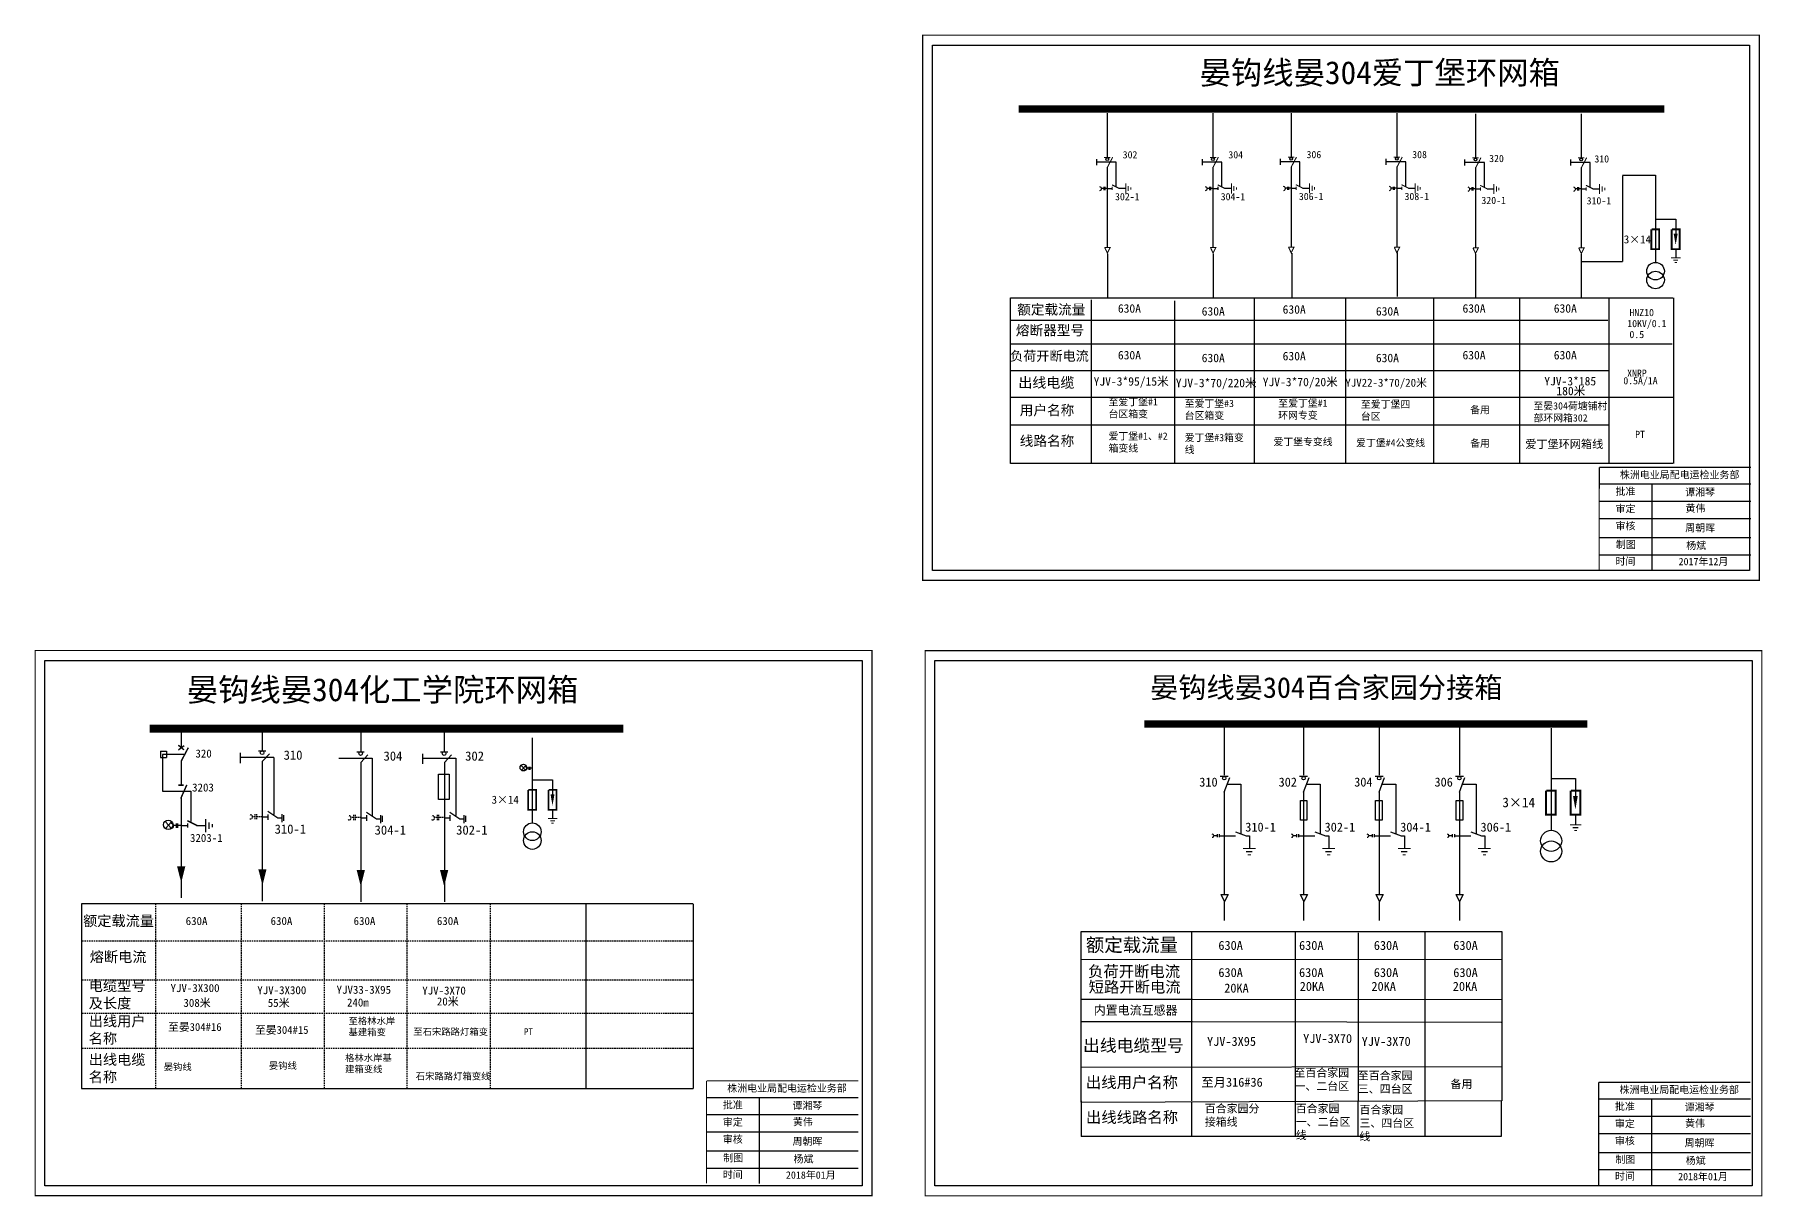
# Model space of a CAD drawing. Extents: x 930 to 1453, y -155 to 115.
# Drawn here: x 930.4 to 1189.6, y -154.2 to 20 of the extents above; entities that cross this region are included whole.
import ezdxf

# ---------------------------------------------------------------- set-up
doc = ezdxf.new("R2010")
doc.units = 0
doc.header["$LTSCALE"] = 0.774411
for name, pattern in [('ACAD_ISO02W100', [15, 12, -3]), ('CENTER', [50.8, 31.75, -6.35, 6.35, -6.35]), ('DASHED', [0.45, 0.3, -0.15]), ('HIDDEN', [0.375, 0.25, -0.125])]:
    doc.linetypes.add(name, pattern=pattern)
doc.layers.get('0').update_dxf_attribs({"linetype": 'CONTINUOUS'})
doc.layers.add('1', color=7, linetype='CONTINUOUS')
doc.layers.add('F11', color=7, linetype='CONTINUOUS')
doc.styles.add('HZ', font='')
doc.styles.add('hztxt_txtstyle_2.70_0_0', font='simkai.ttf', dxfattribs={"height": 2.7})
doc.styles.get("Standard").update_dxf_attribs({"font": '', "height": 2.5})
doc.styles.add('STYLE1', font='', dxfattribs={"height": 2.6})
doc.styles.add('字体', font='simkai_0.ttf', dxfattribs={"height": 2.5})
doc.styles.get('HZ').set_extended_font_data('SimSun')
doc.styles.get('Standard').set_extended_font_data('SimSun')
doc.styles.get('STYLE1').set_extended_font_data('SimSun')

# ---------------------------------------------------------------- blocks, each defined once
blk = doc.blocks.new('JD')
for points in [[(-2, 0.2), (-2, -0.2), (2, 0.2), (2, -0.2)], [(1, -1.2), (1, -0.8), (-1, -1.2), (-1, -0.8)], [(-0.5, -1.8), (-0.5, -2.2), (0.5, -1.8), (0.5, -2.2)]]:
    blk.add_trace(points)

msp = doc.modelspace()

# ---------------------------------------------------------------- linework, layer by layer
at = {"color": 0}
for p, q in [((1091.3, 8.16), (1091.3, 1.55)), ((1107.15, 8.16), (1107.15, 1.55)), ((1118.87, 8.19), (1118.87, 1.58)), ((1134.73, 8.19), (1134.73, 1.58)), ((1146.53, 8.09), (1146.53, 1.48)), ((1162.38, 8.09), (1162.38, 1.48)), ((1091.3, 0.08), (1091.3, -11.93)), ((1107.15, 0.08), (1107.15, -11.93)), ((1118.87, 0.11), (1118.87, -11.9)), ((1134.73, 0.11), (1134.73, -11.9)), ((1146.53, 0.01), (1146.53, -12)), ((1162.38, 0.01), (1162.38, -12)), ((1168.55, -1.14), (1173.5, -1.14)), ((1168.58, -1.23), (1168.58, -14.04)), ((1173.5, -1.14), (1173.5, -14.24)), ((1091.3, -3.11), (1092.05, -3.11)), ((1093.03, -3.09), (1094.04, -3.09)), ((1107.15, -3.11), (1107.9, -3.11)), ((1108.88, -3.09), (1109.9, -3.09)), ((1118.87, -3.08), (1119.62, -3.08)), ((1120.6, -3.06), (1121.61, -3.06)), ((1134.73, -3.08), (1135.47, -3.08)), ((1136.45, -3.06), (1137.47, -3.06)), ((1146.53, -3.18), (1147.28, -3.18)), ((1148.25, -3.16), (1149.27, -3.16)), ((1162.38, -3.18), (1163.13, -3.18)), ((1164.1, -3.16), (1165.12, -3.16)), ((1173.48, -7.71), (1176.54, -7.71)), ((1176.54, -7.71), (1176.54, -9.94)), ((1176.54, -12.29), (1176.54, -13.45)), ((1162.38, -14.08), (1168.58, -14.04))]:
    msp.add_line(p, q, dxfattribs=at)
at = {"color": 0, "linetype": 'CENTER'}
for p, q in [((1091.31, -12.9), (1091.31, -19.54)), ((1107.16, -12.9), (1107.16, -19.54)), ((1118.96, -12.8), (1118.96, -19.43)), ((1134.79, -12.69), (1134.79, -19.32)), ((1146.53, -12.97), (1146.53, -19.61)), ((1162.39, -12.97), (1162.39, -19.61))]:
    msp.add_line(p, q, dxfattribs=at)
at = {"color": 0, "linetype": 'Continuous'}
for p, q in [((1076.81, -19.52), (1176.09, -19.52)), ((1076.81, -44.34), (1076.81, -19.52)), ((1088.9, -19.79), (1088.9, -44.25)), ((1101.36, -19.96), (1101.36, -44.32)), ((1113.34, -19.57), (1113.34, -44.33)), ((1127.01, -19.57), (1127.01, -44.33)), ((1140.21, -19.59), (1140.21, -44.35)), ((1153.13, -19.5), (1153.13, -44.26)), ((1166.54, -19.45), (1166.54, -44.27)), ((1176.22, -19.52), (1176.22, -44.34)), ((1076.81, -22.84), (1166.37, -22.84)), ((1076.81, -26.4), (1176.02, -26.4)), ((1076.81, -30.38), (1166.4, -30.38)), ((1076.81, -34.42), (1176.22, -34.42)), ((1076.81, -38.52), (1166.5, -38.52)), ((1176.12, -44.34), (1076.81, -44.34)), ((1165.08, -47.4), (1187.83, -47.4)), ((1172.97, -47.4), (1172.97, -60.34)), ((1165.08, -50), (1187.83, -50)), ((1165.08, -52.59), (1187.83, -52.59)), ((1165.08, -55.42), (1187.83, -55.42)), ((1165.08, -58.01), (1187.83, -58.01)), ((1107.77, -100.14), (1107.27, -100.14)), ((1107.77, -99.91), (1107.77, -100.37)), ((1108.09, -99.91), (1108.09, -100.37)), ((1108.11, -100.14), (1110.55, -100.14)), ((1119.67, -100.14), (1119.17, -100.14)), ((1119.67, -99.91), (1119.67, -100.37)), ((1119.99, -99.91), (1119.99, -100.37)), ((1120.01, -100.14), (1122.45, -100.14)), ((1131.01, -100.14), (1130.51, -100.14)), ((1131.01, -99.91), (1131.01, -100.37)), ((1131.33, -99.91), (1131.33, -100.37)), ((1131.34, -100.14), (1133.79, -100.14)), ((1143.04, -100.14), (1142.55, -100.14)), ((1143.04, -99.91), (1143.04, -100.37)), ((1143.36, -99.91), (1143.36, -100.37)), ((1143.38, -100.14), (1145.83, -100.14))]:
    msp.add_line(p, q, dxfattribs=at)
for p, q in [((952.4, -84.31), (952.4, -86.97)), ((1005.05, -85.47), (1005.05, -98.28)), ((1108.84, -83.87), (1108.84, -91.08)), ((1120.74, -83.87), (1120.74, -91.08)), ((1132.08, -83.87), (1132.08, -91.08)), ((1144.11, -83.87), (1144.11, -91.08)), ((1157.85, -84.02), (1157.85, -99.39)), ((949.33, -87.47), (949.33, -88.43)), ((949.33, -87.47), (950.19, -87.47)), ((952.83, -87.97), (949.6, -87.97)), ((949.6, -87.97), (949.6, -93.46)), ((950.19, -87.47), (950.19, -88.43)), ((949.33, -88.43), (950.19, -88.43)), ((952.4, -88.93), (952.4, -92.5)), ((1005.04, -91.74), (1008.1, -91.74)), ((1008.1, -91.74), (1008.1, -93.98)), ((1108.24, -91.22), (1109.44, -91.22)), ((1120.14, -91.22), (1121.34, -91.22)), ((1131.48, -91.22), (1132.68, -91.22)), ((1143.52, -91.22), (1144.71, -91.22)), ((1157.83, -91.54), (1161.5, -91.54)), ((1161.5, -91.54), (1161.5, -94.23)), ((949.6, -93.46), (953.86, -93.46)), ((952.4, -94.29), (952.4, -104.82)), ((953.86, -93.46), (953.86, -98)), ((1108.83, -93.61), (1108.84, -108.96)), ((1120.73, -93.61), (1120.74, -108.96)), ((1132.07, -93.61), (1132.08, -108.96)), ((1144.1, -93.61), (1144.11, -108.96)), ((1008.1, -96.33), (1008.1, -97.48)), ((1161.5, -97.05), (1161.5, -98.43)), ((952.4, -98.61), (953.39, -98.61)), ((954.7, -98.59), (956.05, -98.59)), ((1112.64, -100.14), (1112.63, -102.04)), ((1124.54, -100.14), (1124.53, -102.04)), ((1135.87, -100.14), (1135.87, -102.04)), ((1147.91, -100.14), (1147.9, -102.04)), ((952.4, -106.24), (952.4, -109.45)), ((1108.36, -108.96), (1109.41, -108.96)), ((1108.86, -110.02), (1108.37, -108.96)), ((1109.41, -108.96), (1108.86, -110.02)), ((1120.26, -108.96), (1121.31, -108.96)), ((1120.76, -110.02), (1120.27, -108.96)), ((1121.31, -108.96), (1120.76, -110.02)), ((1131.59, -108.96), (1132.65, -108.96)), ((1132.1, -110.02), (1131.6, -108.96)), ((1132.65, -108.96), (1132.1, -110.02)), ((1143.63, -108.96), (1144.68, -108.96)), ((1144.13, -110.02), (1143.64, -108.96)), ((1144.68, -108.96), (1144.13, -110.02)), ((1087.37, -114.48), (1150.45, -114.48)), ((1087.37, -140.06), (1087.37, -114.48)), ((1103.93, -114.61), (1103.93, -139.86)), ((1119.48, -114.61), (1119.48, -140.06)), ((1128.94, -114.69), (1128.94, -139.93)), ((1138.93, -114.61), (1138.93, -139.86)), ((1150.45, -114.48), (1150.45, -139.86)), ((1087.39, -118.69), (1150.51, -118.66)), ((1087.42, -124.63), (1104, -124.63)), ((1104.06, -124.63), (1150.51, -124.67)), ((1087.42, -127.98), (1103.97, -127.98)), ((1104.08, -127.98), (1150.37, -128.09)), ((1150.51, -134.78), (1087.39, -134.9)), ((1150.45, -139.86), (1087.37, -140.11)), ((1150.38, -145.2), (1087.37, -145.21))]:
    msp.add_line(p, q)
at = {"linetype": 'Continuous'}
for p, q in [((1003.46, -89.67), (1004.04, -90.29)), ((1004.04, -89.67), (1003.46, -90.29)), ((1108.83, -93.61), (1109.66, -91.43)), ((1109.3, -92.39), (1111.35, -92.39)), ((1111.35, -92.41), (1111.35, -99.85)), ((1120.73, -93.61), (1121.56, -91.43)), ((1121.2, -92.39), (1123.25, -92.39)), ((1123.25, -92.41), (1123.25, -99.85)), ((1132.07, -93.61), (1132.89, -91.43)), ((1132.54, -92.39), (1134.58, -92.39)), ((1134.58, -92.41), (1134.59, -99.85)), ((1144.1, -93.61), (1144.93, -91.43)), ((1144.57, -92.39), (1146.62, -92.39)), ((1146.62, -92.41), (1146.62, -99.85)), ((950.93, -98.12), (950.1, -99.01)), ((950.1, -98.12), (950.93, -99.01)), ((1110.55, -99.55), (1112.14, -100.14)), ((1112.14, -100.14), (1112.64, -100.14)), ((1122.45, -99.55), (1124.04, -100.14)), ((1124.04, -100.14), (1124.54, -100.14)), ((1133.79, -99.55), (1135.38, -100.14)), ((1135.38, -100.14), (1135.87, -100.14)), ((1145.83, -99.55), (1147.41, -100.14)), ((1147.41, -100.14), (1147.91, -100.14)), ((954.82, -110.35), (937.45, -110.35)), ((937.45, -110.35), (937.45, -138.05)), ((1029.16, -110.35), (954.82, -110.35)), ((1013.09, -110.38), (1013.09, -138.11)), ((1029.25, -138.05), (1029.24, -110.35)), ((937.45, -138.05), (1029.18, -138.05)), ((1087.37, -139.89), (1087.37, -145.21)), ((1119.49, -139.79), (1119.49, -145.21)), ((1138.91, -139.82), (1138.91, -145.2)), ((1150.38, -139.82), (1150.38, -145.2)), ((1103.91, -139.97), (1103.91, -145.21)), ((1128.87, -139.96), (1128.87, -145.29)), ((1087.37, -145.21), (1087.37, -145.21)), ((1087.37, -145.21), (1087.37, -145.21))]:
    msp.add_line(p, q, dxfattribs=at)
at = {"linetype": 'DASHED'}
for p, q in [((948.54, -110.28), (948.54, -138.05)), ((961.39, -110.28), (961.39, -138.05)), ((973.88, -110.28), (973.88, -138.05)), ((986.27, -110.28), (986.27, -138.05)), ((998.76, -110.28), (998.76, -138.05)), ((937.55, -115.89), (1029.24, -115.88)), ((937.55, -121.73), (1029.24, -121.73)), ((937.55, -126.72), (1029.24, -126.72)), ((937.55, -131.96), (1029.25, -131.96))]:
    msp.add_line(p, q, dxfattribs=at)
at = {"linetype": 'CENTER'}
for p, q in [((1108.85, -109.95), (1108.85, -112.86)), ((1120.75, -109.95), (1120.75, -112.86)), ((1132.08, -109.95), (1132.08, -112.86)), ((1144.12, -109.95), (1144.12, -112.86))]:
    msp.add_line(p, q, dxfattribs=at)
at = {"color": 7, "linetype": 'Continuous'}
for p, q in [((1031.2, -139.36), (1053.95, -139.36)), ((1039.1, -139.36), (1039.1, -152.29)), ((1165, -139.59), (1187.75, -139.59)), ((1172.9, -139.59), (1172.9, -152.52)), ((1031.2, -141.95), (1053.95, -141.95)), ((1165, -142.19), (1187.75, -142.19)), ((1031.2, -144.54), (1053.95, -144.54)), ((1165, -144.78), (1187.75, -144.78)), ((1031.2, -147.37), (1053.95, -147.37)), ((1165, -147.6), (1187.75, -147.6)), ((1031.2, -149.96), (1053.95, -149.96)), ((1165, -150.19), (1187.75, -150.19))]:
    msp.add_line(p, q, dxfattribs=at)
at = {"color": 0, "linetype": 'Continuous', "const_width": 0.182}
msp.add_lwpolyline([(1063.61, 19.86), (1189.1, 19.86), (1189.1, -61.84), (1063.61, -61.84)], close=True, dxfattribs=at)
at = {"color": 0, "linetype": 'Continuous'}
for points in [[(1065.09, 18.39), (1187.62, 18.39), (1187.62, -60.36), (1065.09, -60.36)], [(990.99, -90.89), (992.58, -90.89), (992.58, -94.7), (990.99, -94.7)], [(1120.27, -94.85), (1121.25, -94.85), (1121.25, -97.8), (1120.27, -97.8)], [(1131.53, -94.85), (1132.5, -94.85), (1132.5, -97.8), (1131.53, -97.8)], [(1143.64, -94.85), (1144.62, -94.85), (1144.62, -97.8), (1143.64, -97.8)]]:
    msp.add_lwpolyline(points, close=True, dxfattribs=at)
at = {"color": 0}
for points, const_width in [([(1078.03, 8.81), (1174.85, 8.81)], 1.08), ([(1090.82, 1.53), (1091.78, 1.53)], 0.162), ([(1091.3, 0.04), (1092.11, 1.57)], 0.162), ([(1106.68, 1.53), (1107.63, 1.53)], 0.162), ([(1107.15, 0.04), (1107.96, 1.57)], 0.162), ([(1118.4, 1.56), (1119.35, 1.56)], 0.162), ([(1118.87, 0.07), (1119.68, 1.6)], 0.162), ([(1134.25, 1.56), (1135.2, 1.56)], 0.162), ([(1134.73, 0.07), (1135.54, 1.6)], 0.162), ([(1146.05, 1.46), (1147.01, 1.46)], 0.162), ([(1146.53, -0.03), (1147.34, 1.5)], 0.162), ([(1161.9, 1.46), (1162.86, 1.46)], 0.162), ([(1162.38, -0.03), (1163.19, 1.5)], 0.162), ([(1092.01, -2.57), (1093.09, -3.11)], 0.162), ([(1107.86, -2.57), (1108.94, -3.11)], 0.162), ([(1119.58, -2.54), (1120.66, -3.08)], 0.162), ([(1135.43, -2.54), (1136.51, -3.08)], 0.162), ([(1147.23, -2.64), (1148.31, -3.18)], 0.162), ([(1163.09, -2.64), (1164.17, -3.18)], 0.162), ([(1092.05, -2.86), (1092.05, -3.36)], 0.162), ([(1107.9, -2.86), (1107.9, -3.36)], 0.162), ([(1119.62, -2.83), (1119.62, -3.33)], 0.162), ([(1135.47, -2.83), (1135.47, -3.33)], 0.162), ([(1147.28, -2.93), (1147.28, -3.43)], 0.162), ([(1163.13, -2.93), (1163.13, -3.43)], 0.162), ([(1172.89, -9.24), (1172.89, -12.22), (1174.08, -12.22), (1174.08, -9.24), (1172.92, -9.24)], 0.252), ([(1175.94, -9.24), (1175.94, -12.22), (1177.14, -12.22), (1177.14, -9.24), (1175.98, -9.24)], 0.252), ([(1090.9, -11.95), (1091.73, -11.95), (1091.31, -12.79), (1090.91, -11.94)], 0.162), ([(1106.76, -11.95), (1107.58, -11.95), (1107.16, -12.79), (1106.77, -11.94)], 0.162), ([(1118.47, -11.92), (1119.3, -11.92), (1118.88, -12.76), (1118.48, -11.91)], 0.162), ([(1134.33, -11.92), (1135.15, -11.92), (1134.73, -12.76), (1134.34, -11.91)], 0.162), ([(1146.13, -12.02), (1146.95, -12.02), (1146.53, -12.86), (1146.14, -12.01)], 0.162), ([(1161.98, -12.02), (1162.81, -12.02), (1162.39, -12.86), (1161.99, -12.01)], 0.162)]:
    msp.add_lwpolyline(points, dxfattribs=dict(at, const_width=const_width))
for points in [[(1089.67, 1.29), (1089.67, 0.38)], [(1105.52, 1.29), (1105.52, 0.38)], [(1117.24, 1.32), (1117.24, 0.41)], [(1133.09, 1.32), (1133.09, 0.41)], [(1144.89, 1.22), (1144.89, 0.32)], [(1160.75, 1.22), (1160.75, 0.32)], [(1090.76, -3.1), (1090.42, -3.1)], [(1090.76, -2.88), (1090.76, -3.37)], [(1090.91, -2.88), (1090.91, -3.37)], [(1091.3, -3.1), (1090.91, -3.1)], [(1106.61, -3.1), (1106.27, -3.1)], [(1106.61, -2.88), (1106.61, -3.37)], [(1106.76, -2.88), (1106.76, -3.37)], [(1107.15, -3.1), (1106.76, -3.1)], [(1118.33, -3.07), (1117.99, -3.07)], [(1118.33, -2.85), (1118.33, -3.34)], [(1118.48, -2.85), (1118.48, -3.34)], [(1118.87, -3.07), (1118.48, -3.07)], [(1134.18, -3.07), (1133.84, -3.07)], [(1134.18, -2.85), (1134.18, -3.34)], [(1134.33, -2.85), (1134.33, -3.34)], [(1134.72, -3.07), (1134.33, -3.07)], [(1145.98, -3.17), (1145.64, -3.17)], [(1145.98, -2.94), (1145.98, -3.44)], [(1146.14, -2.94), (1146.14, -3.44)], [(1146.53, -3.17), (1146.14, -3.17)], [(1161.84, -3.17), (1161.49, -3.17)], [(1161.84, -2.94), (1161.84, -3.44)], [(1161.99, -2.94), (1161.99, -3.44)], [(1162.38, -3.17), (1161.99, -3.17)]]:
    msp.add_lwpolyline(points, dxfattribs=at)
at = {"color": 0, "linetype": 'ACAD_ISO02W100'}
for points in [[(1092.63, -2.86), (1092.63, 0.83), (1089.67, 0.83)], [(1108.48, -2.86), (1108.48, 0.83), (1105.52, 0.83)], [(1120.2, -2.83), (1120.2, 0.86), (1117.24, 0.86)], [(1136.05, -2.83), (1136.05, 0.86), (1133.09, 0.86)], [(1147.86, -2.92), (1147.86, 0.77), (1144.89, 0.77)], [(1163.71, -2.92), (1163.71, 0.77), (1160.75, 0.77)]]:
    msp.add_lwpolyline(points, dxfattribs=at)
at = {"color": 0}
for points, format in [([(1090.13, -2.83, -0.877934), (1090.14, -3.48)], "xyb"), ([(1105.98, -2.83, -0.877934), (1105.99, -3.48)], "xyb"), ([(1117.7, -2.79, -0.877934), (1117.71, -3.45)], "xyb"), ([(1133.55, -2.79, -0.877934), (1133.56, -3.45)], "xyb"), ([(1145.35, -2.89, -0.877934), (1145.36, -3.55)], "xyb"), ([(1161.2, -2.89, -0.877934), (1161.22, -3.55)], "xyb"), ([(1176.54, -9.91, 0.588, 0, 0), (1176.54, -11.58, 0, 0, 0)], "xyseb")]:
    msp.add_lwpolyline(points, format=format, dxfattribs=at)
at = {"color": 0, "linetype": 'Continuous', "const_width": 0.182}
for points in [[(1165.08, -44.93), (1165.06, -60.3)], [(1165.08, -44.93), (1187.83, -44.93)]]:
    msp.add_lwpolyline(points, dxfattribs=at)
at = {"color": 7, "linetype": 'Continuous', "const_width": 0.182}
for points in [[(930.52, -72.37), (1056, -72.37), (1056, -154.08), (930.52, -154.08)], [(1063.98, -72.41), (1189.46, -72.41), (1189.46, -154.12), (1063.98, -154.12)]]:
    msp.add_lwpolyline(points, close=True, dxfattribs=at)
at = {"color": 7, "linetype": 'Continuous'}
for points in [[(931.99, -73.85), (1054.52, -73.85), (1054.52, -152.6), (931.99, -152.6)], [(1065.46, -73.89), (1187.99, -73.89), (1187.99, -152.64), (1065.46, -152.64)]]:
    msp.add_lwpolyline(points, close=True, dxfattribs=at)
for points, const_width in [([(947.7, -84.09), (1018.7, -84.09)], 1.2), ([(951.99, -87.29), (952.86, -86.63)], 0.216), ([(951.99, -86.57), (952.84, -87.27)], 0.216), ([(952.4, -88.99), (953.48, -86.94)], 0.216), ([(952.01, -92.56), (952.81, -92.56)], 0.216), ([(952.35, -94.55), (953.26, -92.51)], 0.216), ([(1004.44, -93.27), (1004.44, -96.25), (1005.63, -96.25), (1005.63, -93.27), (1004.48, -93.27)], 0.252), ([(1007.5, -93.27), (1007.5, -96.25), (1008.69, -96.25), (1008.69, -93.27), (1007.54, -93.27)], 0.252), ([(1157.11, -93.38), (1157.11, -96.96), (1158.55, -96.96), (1158.55, -93.38), (1157.16, -93.38)], 0.302), ([(1160.78, -93.38), (1160.78, -96.96), (1162.22, -96.96), (1162.22, -93.38), (1160.83, -93.38)], 0.302), ([(953.34, -97.89), (954.78, -98.61)], 0.216), ([(953.39, -98.28), (953.39, -98.95)], 0.216)]:
    msp.add_lwpolyline(points, dxfattribs=dict(const_width=const_width))
for points, format in [([(1008.1, -93.94, 0.588, 0, 0), (1008.1, -95.62, 0, 0, 0)], "xyseb"), ([(1161.5, -94.18, 0.706, 0, 0), (1161.5, -96.2, 0, 0, 0)], "xyseb"), ([(950.83, -98.23, -0.877934), (950.85, -99.11)], "xyb"), ([(952.42, -104.74, 1.23, 0, 0), (952.42, -107.18, 0, 0, 0)], "xyseb"), ([(964.6, -105.16, 1.23, 0, 0), (964.6, -107.59, 0, 0, 0)], "xyseb"), ([(979.35, -105.29, 1.23, 0, 0), (979.35, -107.73, 0, 0, 0)], "xyseb"), ([(991.85, -105.29, 1.23, 0, 0), (991.85, -107.73, 0, 0, 0)], "xyseb")]:
    msp.add_lwpolyline(points, format=format)
for points in [[(951.67, -98.3), (951.67, -98.96)], [(951.87, -98.3), (951.87, -98.96)], [(951.67, -98.6), (951.22, -98.6)], [(952.4, -98.6), (951.87, -98.6)]]:
    msp.add_lwpolyline(points)
at = {"color": 7, "linetype": 'Continuous', "const_width": 0.182}
for points in [[(1031.2, -136.88), (1031.19, -152.25)], [(1031.2, -136.88), (1053.95, -136.88)], [(1165, -137.11), (1164.99, -152.48)], [(1165, -137.11), (1187.75, -137.11)]]:
    msp.add_lwpolyline(points, dxfattribs=at)
at = {"color": 0}
for centre, radius in [((1091.3, 1.3), 0.208), ((1107.15, 1.3), 0.208), ((1118.87, 1.33), 0.208), ((1134.73, 1.33), 0.208), ((1146.53, 1.24), 0.208), ((1162.38, 1.24), 0.208), ((1173.52, -15.51), 1.32), ((1173.52, -16.83), 1.32)]:
    msp.add_circle(centre, radius, dxfattribs=at)
at = {"linetype": 'Continuous'}
for centre, radius in [((1003.73, -89.93), 0.498), ((950.48, -98.5), 0.712)]:
    msp.add_circle(centre, radius, dxfattribs=at)
for centre, radius in [((1108.84, -91.51), 0.259), ((1120.74, -91.51), 0.259), ((1132.08, -91.51), 0.259), ((1144.11, -91.51), 0.259), ((1005.07, -99.54), 1.32), ((1005.07, -100.86), 1.32), ((1157.87, -100.9), 1.58), ((1157.87, -102.49), 1.58)]:
    msp.add_circle(centre, radius)
at = {"color": 0, "linetype": 'Continuous'}
for centre in [(1107.04, -100.14), (1118.94, -100.14), (1130.28, -100.14), (1142.31, -100.14)]:
    msp.add_arc(centre, 0.234, 268.8681, 90.9872, dxfattribs=at)
for points in [[(1111.65, -101.96), (1111.65, -102.15), (1113.54, -101.96), (1113.54, -102.15)], [(1113.07, -102.62), (1113.07, -102.43), (1112.12, -102.62), (1112.12, -102.43)], [(1112.36, -102.91), (1112.36, -103.09), (1112.83, -102.91), (1112.83, -103.09)], [(1123.55, -101.96), (1123.55, -102.15), (1125.44, -101.96), (1125.44, -102.15)], [(1124.97, -102.62), (1124.97, -102.43), (1124.02, -102.62), (1124.02, -102.43)], [(1124.26, -102.91), (1124.26, -103.09), (1124.73, -102.91), (1124.73, -103.09)], [(1134.89, -101.96), (1134.89, -102.15), (1136.78, -101.96), (1136.78, -102.15)], [(1136.3, -102.62), (1136.3, -102.43), (1135.36, -102.62), (1135.36, -102.43)], [(1135.6, -102.91), (1135.6, -103.09), (1136.07, -102.91), (1136.07, -103.09)], [(1146.92, -101.96), (1146.92, -102.15), (1148.81, -101.96), (1148.81, -102.15)], [(1148.34, -102.62), (1148.34, -102.43), (1147.39, -102.62), (1147.39, -102.43)], [(1147.63, -102.91), (1147.63, -103.09), (1148.1, -102.91), (1148.1, -103.09)]]:
    msp.add_trace(points)
at = {"layer": '1', "const_width": 1.12}
msp.add_lwpolyline([(1096.84, -83.38), (1163.29, -83.38)], dxfattribs=at)
at = {"layer": '1'}
for points in [[(1003.97, -89.74, -0.877934), (1003.98, -90.36)], [(1003.97, -89.74, -0.877934), (1003.98, -90.35)], [(950.83, -98.22, -0.877934), (950.84, -99.1)]]:
    msp.add_lwpolyline(points, format="xyb", dxfattribs=at)
for points in [[(1004.56, -90), (1004.24, -90)], [(1004.56, -89.79), (1004.56, -90.25)], [(1004.7, -89.79), (1004.7, -90.25)], [(1005.07, -90), (1004.7, -90)]]:
    msp.add_lwpolyline(points, dxfattribs=at)
at = {"layer": 'F11', "lineweight": -3}
for p, q in [((964.57, -84.53), (964.57, -87.39)), ((979.35, -84.67), (979.35, -87.53)), ((991.87, -84.67), (991.87, -87.53)), ((961.28, -87.71), (961.28, -89.24)), ((963.99, -87.42), (965.1, -87.42)), ((964.57, -89.03), (965.65, -87.85)), ((978.77, -87.55), (979.88, -87.55)), ((979.35, -89.17), (980.43, -87.99)), ((988.59, -87.85), (988.59, -89.38)), ((991.3, -87.55), (992.41, -87.55)), ((991.88, -89.17), (992.96, -87.99)), ((961.28, -88.38), (966.3, -88.38)), ((964.57, -89.03), (964.57, -109.93)), ((966.3, -88.39), (966.3, -96.97)), ((976.06, -88.52), (981.08, -88.52)), ((979.35, -89.17), (979.35, -110.06)), ((981.08, -88.53), (981.08, -97.1)), ((988.59, -88.52), (993.61, -88.52)), ((991.88, -89.17), (991.88, -110.06)), ((993.61, -88.53), (993.61, -97.1)), ((964.58, -97.31), (965.34, -97.31)), ((965.41, -96.48), (966.9, -97.47)), ((965.41, -96.94), (965.41, -97.77)), ((966.9, -97.47), (967.49, -97.47)), ((967.5, -96.92), (967.5, -98.13)), ((967.76, -97.05), (967.76, -97.9)), ((979.36, -97.44), (980.13, -97.44)), ((980.19, -96.62), (981.68, -97.61)), ((980.19, -97.08), (980.19, -97.91)), ((981.68, -97.61), (982.28, -97.61)), ((982.28, -97.05), (982.28, -98.27)), ((982.54, -97.18), (982.54, -98.04)), ((991.89, -97.44), (992.65, -97.44)), ((992.72, -96.62), (994.21, -97.61)), ((992.72, -97.08), (992.72, -97.91)), ((994.21, -97.61), (994.8, -97.61)), ((994.81, -97.05), (994.81, -98.27)), ((995.07, -97.18), (995.07, -98.04))]:
    msp.add_line(p, q, dxfattribs=at)
at = {"layer": 'F11', "linetype": 'HIDDEN', "lineweight": -3}
for p, q in [((963.47, -97.29), (963.09, -97.29)), ((963.47, -96.89), (963.47, -97.66)), ((963.71, -96.89), (963.71, -97.66)), ((964.62, -97.29), (963.76, -97.29)), ((978.25, -97.43), (977.87, -97.43)), ((978.25, -97.02), (978.25, -97.8)), ((978.49, -97.02), (978.49, -97.8)), ((979.4, -97.43), (978.54, -97.43)), ((990.78, -97.43), (990.4, -97.43)), ((990.78, -97.02), (990.78, -97.8)), ((991.02, -97.02), (991.02, -97.8)), ((991.93, -97.43), (991.07, -97.43))]:
    msp.add_line(p, q, dxfattribs=at)
at = {"layer": 'F11', "lineweight": -3}
for centre in [(964.55, -87.7), (979.33, -87.83), (991.85, -87.83)]:
    msp.add_circle(centre, 0.276, dxfattribs=at)
at = {"layer": 'F11', "linetype": 'HIDDEN', "lineweight": -3}
for centre in [(962.82, -97.32), (977.61, -97.46), (990.13, -97.46)]:
    msp.add_arc(centre, 0.295, 242.566, 111.7046, dxfattribs=at)

# ---------------------------------------------------------------- block references
at = {"color": 0, "xscale": 0.3780000000000641, "yscale": 0.3780000000000641, "zscale": 0.378, "rotation": 90}
for p in [(1094.06, -3.12), (1109.91, -3.12), (1121.63, -3.09), (1137.48, -3.09), (1149.28, -3.19), (1165.14, -3.19)]:
    msp.add_blockref('JD', p, dxfattribs=at)
at = {"color": 0, "xscale": 0.3527999999862459, "yscale": 0.3527999999373606, "zscale": 0.3527999999999999}
msp.add_blockref('JD', (1176.56, -13.5), dxfattribs=at)
at = {"xscale": 0.5039999999106044, "yscale": 0.5039999999106044, "zscale": 0.504, "rotation": 90}
msp.add_blockref('JD', (956.07, -98.62), dxfattribs=at)
for p, xscale, yscale, zscale in [((1008.12, -97.54), 0.3527999999861891, 0.3527999999373606, 0.3527999999999999), ((1161.53, -98.5), 0.4233599999834325, 0.4233599999248323, 0.42336)]:
    msp.add_blockref('JD', p, dxfattribs=dict(xscale=xscale, yscale=yscale, zscale=zscale))

# ---------------------------------------------------------------- texts
at = {"color": 0}
for s, height, p in [('302', 1.08, (1093.61, 1.4)), ('304', 1.08, (1109.46, 1.4)), ('306', 1.08, (1121.18, 1.43)), ('308', 1.08, (1137.03, 1.43)), ('320', 1.08, (1148.57, 0.84)), ('310', 1.08, (1164.35, 0.78)), ('302-1', 1.08, (1092.46, -4.88)), ('304-1', 1.08, (1108.31, -4.88)), ('306-1', 1.08, (1120.03, -4.85)), ('308-1', 1.08, (1135.88, -4.85)), ('320-1', 1.08, (1147.41, -5.44)), ('310-1', 1.08, (1163.19, -5.5)), ('3×14', 1.2, (1168.76, -11.34)), ('10KV/0.1', 1.08, (1169.28, -23.9)), ('HNZ10', 1.08, (1169.61, -22.25)), ('0.5', 1.08, (1169.61, -25.54)), ('XNRP', 1.08, (1169.26, -31.34)), ('0.5A/1A', 1.08, (1168.69, -32.47))]:
    msp.add_text(s, height=height, dxfattribs=at).set_placement(p)
at = {"color": 0, "style": 'HZ'}
for s, height, p in [('晏钩线晏304化工学院环网箱', 3.4457, (953.25, -79.97)), ('晏钩线晏304百合家园分接箱', 3.1012, (1097.71, -79.47))]:
    msp.add_text(s, height=height, dxfattribs=at).set_placement(p)
for s, height, p in [('320', 1.2, (954.55, -88.42)), ('3203', 1.2, (954.05, -93.51)), ('310', 1.35, (1105.09, -92.77)), ('302', 1.35, (1116.99, -92.77)), ('304', 1.35, (1128.33, -92.77)), ('306', 1.35, (1140.37, -92.77)), ('3×14', 1.2, (998.97, -95.34)), ('3×14', 1.44, (1150.55, -95.86)), ('310-1', 1.35, (1111.99, -99.52)), ('302-1', 1.35, (1123.89, -99.52)), ('304-1', 1.35, (1135.23, -99.52)), ('306-1', 1.35, (1147.27, -99.52)), ('3203-1', 1.2, (953.73, -101.07)), ('630A', 1.2, (953.09, -113.52)), ('630A', 1.2, (965.82, -113.52)), ('630A', 1.2, (965.82, -113.52)), ('630A', 1.2, (978.27, -113.52)), ('630A', 1.2, (990.76, -113.52)), ('630A', 1.35, (1107.96, -117.25)), ('630A', 1.35, (1120.06, -117.25)), ('630A', 1.35, (1131.27, -117.25)), ('630A', 1.35, (1143.19, -117.25)), ('630A', 1.35, (1107.96, -121.32)), ('630A', 1.35, (1120.06, -121.32)), ('630A', 1.35, (1131.27, -121.32)), ('630A', 1.35, (1143.19, -121.32)), ('YJV-3X300', 1.2, (950.82, -123.57)), ('YJV-3X300', 1.2, (963.83, -123.89)), ('YJV33-3X95', 1.2, (975.72, -123.83)), ('YJV-3X70', 1.2, (988.57, -123.94)), ('20米', 1.2, (990.76, -125.58)), ('20KA', 1.35, (1108.84, -123.65)), ('20KA', 1.35, (1120.16, -123.39)), ('20KA', 1.35, (1130.91, -123.39)), ('20KA', 1.35, (1143.11, -123.39)), ('308米', 1.2, (952.75, -125.79)), ('55米', 1.2, (965.4, -125.8)), ('240m', 1.2, (977.28, -125.74)), ('YJV-3X95', 1.35, (1106.26, -131.64)), ('YJV-3X70', 1.35, (1120.67, -131.21)), ('YJV-3X70', 1.35, (1129.45, -131.64)), ('至月316#36', 1.35, (1105.42, -137.76))]:
    msp.add_text(s, height=height).set_placement(p)
at = {"style": 'HZ'}
for s, height, p in [('额定载流量', 2.025, (1088.09, -117.52)), ('负荷开断电流', 1.688, (1088.41, -121.32)), ('短路开断电流', 1.688, (1088.49, -123.65)), ('内置电流互感器', 1.317, (1089.27, -126.96)), ('出线电缆型号', 1.846, (1087.67, -132.5)), ('出线用户名称', 1.688, (1088.09, -137.95)), ('出线线路名称', 1.688, (1088.1, -143.18))]:
    msp.add_text(s, height=height, dxfattribs=at).set_placement(p)
at = {"color": 0, "insert": (1105.14, 15.97), "char_height": 3.4457, "width": 70.2449, "attachment_point": 1, "style": 'HZ'}
msp.add_mtext('晏钩线晏304爱丁堡环网箱', dxfattribs=at)
at = {"color": 0, "linetype": 'Continuous', "attachment_point": 1}
for s, insert, char_height, width, style in [('{\\fSimSun|b0|i0|c134|p2;额定载流量}', (1077.79, -20.51), 1.5, 11.5496, 'HZ'), ('{\\fSimSun|b0|i0|c134|p2;630A}', (1092.89, -20.46), 1.2717, 10.2259, 'STYLE1'), ('{\\fSimSun|b0|i0|c134|p2;630A}', (1117.6, -20.61), 1.2717, 10.2259, 'STYLE1'), ('{\\fSimSun|b0|i0|c134|p2;630A}', (1144.57, -20.46), 1.2717, 10.2259, 'STYLE1'), ('{\\fSimSun|b0|i0|c134|p2;630A}', (1158.26, -20.46), 1.2717, 10.2259, 'STYLE1'), ('{\\fSimSun|b0|i0|c134|p2;630A}', (1105.46, -20.89), 1.2717, 10.2259, 'STYLE1'), ('{\\fSimSun|b0|i0|c134|p2;630A}', (1131.58, -20.89), 1.2717, 10.2259, 'STYLE1'), ('{\\fSimSun|b0|i0|c134|p2;熔断器型号}', (1077.59, -23.63), 1.5, 11.9792, 'HZ'), ('{\\fSimSun|b0|i0|c134|p2;\\H0.96x;负荷开断电流}', (1076.73, -27.5), 1.5, 13.7159, 'HZ'), ('{\\fSimSun|b0|i0|c134|p2;630A}', (1092.89, -27.46), 1.2717, 10.2259, 'STYLE1'), ('{\\fSimSun|b0|i0|c134|p2;630A}', (1105.46, -27.88), 1.2717, 10.2259, 'STYLE1'), ('{\\fSimSun|b0|i0|c134|p2;630A}', (1117.6, -27.6), 1.2717, 10.2259, 'STYLE1'), ('{\\fSimSun|b0|i0|c134|p2;630A}', (1131.58, -27.88), 1.2717, 10.2259, 'STYLE1'), ('{\\fSimSun|b0|i0|c134|p2;630A}', (1144.57, -27.46), 1.2717, 10.2259, 'STYLE1'), ('{\\fSimSun|b0|i0|c134|p2;630A}', (1158.26, -27.46), 1.2717, 10.2259, 'STYLE1'), ('{\\fSimSun|b0|i0|c134|p2;出线电缆}', (1077.96, -31.44), 1.5413, 10.5078, 'HZ'), ('{\\fSimSun|b0|i0|c134|p2;YJV-3*95/15米}', (1089.25, -31.4), 1.2717, 11.8169, 'STYLE1'), ('{\\fSimSun|b0|i0|c134|p2;YJV-3*70/220米}', (1101.57, -31.63), 1.2717, 13.2145, 'STYLE1'), ('{\\fSimSun|b0|i0|c134|p2;YJV-3*70/20米}', (1114.61, -31.48), 1.2717, 11.8169, 'STYLE1'), ('{\\fSimSun|b0|i0|c134|p2;YJV22-3*70/20米}', (1127, -31.63), 1.2, 13.0003, 'STYLE1'), ('{\\fSimSun|b0|i0|c134|p2;YJV-3*185}', (1156.83, -31.36), 1.2717, 10.2259, 'STYLE1'), ('{\\fSimSun|b0|i0|c134|p2;180米}', (1158.65, -32.83), 1.2717, 10.2259, 'STYLE1'), ('{\\fSimSun|b0|i0|c134|p2;用户名称}', (1078.17, -35.6), 1.5, 10.2259, 'HZ'), ('{\\fSimSun|b0|i0|c134|p2;至爱丁堡#1台区箱变}', (1091.49, -34.56), 1.0842, 7.6635, 'STYLE1'), ('{\\fSimSun|b0|i0|c134|p2;至爱丁堡#3台区箱变}', (1102.91, -34.79), 1.0842, 7.6635, 'STYLE1'), ('{\\fSimSun|b0|i0|c134|p2;至爱丁堡#1环网专变}', (1116.94, -34.76), 1.0842, 7.9414, 'STYLE1'), ('{\\fSimSun|b0|i0|c134|p2;至爱丁堡四台区}', (1129.33, -34.92), 1.0842, 7.9414, 'STYLE1'), ('{\\fSimSun|b0|i0|c134|p2;备用}', (1145.72, -35.75), 1.0842, 8.4354, 'STYLE1'), ('{\\fSimSun|b0|i0|c134|p2;至晏304荷塘铺村部环网箱302}', (1155.21, -35.16), 1.0842, 12.2284, 'STYLE1'), ('{\\fSimSun|b0|i0|c134|p2;线路名称}', (1078.17, -40.2), 1.5, 10.2259, 'HZ'), ('{\\fSimSun|b0|i0|c134|p2;爱丁堡#1、#2箱变线}', (1091.49, -39.69), 1.0842, 9.3391, 'STYLE1'), ('{\\fSimSun|b0|i0|c134|p2;爱丁堡#3箱变线}', (1102.91, -39.92), 1.0842, 9.3391, 'STYLE1'), ('{\\fSimSun|b0|i0|c134|p2;爱丁堡专变线}', (1116.22, -40.54), 1.0842, 12.2284, 'STYLE1'), ('{\\fSimSun|b0|i0|c134|p2;爱丁堡#4公变线}', (1128.61, -40.7), 1.0842, 12.2284, 'STYLE1'), ('{\\fSimSun|b0|i0|c134|p2;备用}', (1145.72, -40.76), 1.0842, 8.4354, 'STYLE1'), ('{\\fSimSun|b0|i0|c134|p2;爱丁堡环网箱线}', (1153.98, -40.82), 1.2257, 19.7594, 'hztxt_txtstyle_2.70_0_0'), ('{\\fSimSun|b0|i0|c134|p2;PT}', (1170.46, -39.44), 1.0842, 8.4354, 'STYLE1'), ('株洲电业局配电运检业务部', (1168.18, -45.48), 1.0944, 29.9201, '字体'), ('{\\fKaiTi_GB2312|b0|i0|c134|p49;批准}', (1167.52, -47.97), 1.0944, 8.5588, '字体'), ('谭湘琴', (1177.97, -48.08), 1.094, 8.5588, '字体'), ('\\f\uffbfﾬￌﾣﾤ_GB2312|b0|i0|c134|p49;审定', (1167.52, -50.57), 1.0944, 8.5588, '字体'), ('黄伟', (1178.02, -50.51), 1.094, 8.5588, '字体'), ('\\f\uffbfﾬￌﾣﾤ_GB2312|b0|i0|c134|p49;审核', (1167.52, -53.15), 1.0944, 8.5588, '字体'), ('周朝晖', (1177.97, -53.45), 1.094, 8.5588, '字体'), ('\\f\uffbfﾬￌﾣﾤ_GB2312|b0|i0|c134|p49;制图', (1167.58, -55.93), 1.0944, 8.5588, '字体'), ('杨斌', (1178.13, -56.08), 1.094, 8.5588, '字体'), ('\\f\uffbfﾬￌﾣﾤ_GB2312|b0|i0|c134|p49;时间', (1167.52, -58.44), 1.0944, 8.5588, '字体'), ('2017{\\fSimSun|b0|i0|c134|p2;年}12{\\fSimSun|b0|i0|c134|p2;月}', (1176.98, -58.49), 1.0944, 8.5588, '字体')]:
    msp.add_mtext(s, dxfattribs=dict(at, insert=insert, char_height=char_height, width=width, style=style))
at = {"linetype": 'DASHED', "attachment_point": 1, "style": 'STYLE1'}
for s, insert, char_height, width in [('{\\f\uffbfﾬￌﾣﾤ_GB2312|b0|i0|c134|p49;额定载流量}', (937.7, -112.12), 1.56, 17.242), ('{\\f\uffbfﾬￌﾣﾤ_GB2312|b0|i0|c134|p49;熔断电流}', (938.7, -117.51), 1.56, 17.242), ('{\\f\uffbfﾬￌﾣﾤ_GB2312|b0|i0|c134|p49;电缆型号及长度}', (938.55, -121.86), 1.56, 8.6994), ('{\\f\uffbfﾬￌﾣﾤ_GB2312|b0|i0|c134|p49;出线用户名称}', (938.55, -127.15), 1.56, 8.6994), ('{\\fSimSun|b0|i0|c134|p2;至格林水岸基建箱变}', (977.51, -127.41), 1.0013, 7.2718), ('{\\f\uffbfﾬￌﾣﾤ_GB2312|b0|i0|c134|p49;至石宋路路灯箱变}', (987.22, -129.02), 1.0013, 13.818), ('{\\fSimSun|b0|i0|c134|p2;PT}', (1003.81, -129.01), 1.0013, 13.818), ('{\\f\uffbfﾬￌﾣﾤ_GB2312|b0|i0|c134|p49;出线电缆名称}', (938.55, -132.91), 1.56, 8.6994), ('{\\fSimSun|b0|i0|c134|p2;晏钩线}', (949.79, -134.29), 1.0013, 13.818), ('{\\fSimSun|b0|i0|c134|p2;晏钩线}', (965.56, -134.1), 1.0013, 13.818), ('{\\fSimSun|b0|i0|c134|p2;格林水岸基建箱变线}', (976.99, -132.95), 1.0013, 7.2718), ('{\\f\uffbfﾬￌﾣﾤ_GB2312|b0|i0|c134|p49;石宋路路灯箱变线}', (987.59, -135.69), 1.0013, 13.818), ('{\\f\uffbfﾬￌﾣﾤ_GB2312|b0|i0|c134|p49;至百合家园一、二台区}', (1119.37, -135.07), 1.2016, 9.355), ('{\\f\uffbfﾬￌﾣﾤ_GB2312|b0|i0|c134|p49;至百合家园三、四台区}', (1128.87, -135.49), 1.2016, 9.355), ('{\\fSimSun|b0|i0|c134|p2;备用}', (1142.78, -136.77), 1.2016, 9.355), ('{\\fSimSun|b0|i0|c134|p2;百合家园分接箱线}', (1105.92, -140.43), 1.2016, 9.355), ('{\\f\uffbfﾬￌﾣﾤ_GB2312|b0|i0|c134|p49;百合家园一、二台区线}', (1119.56, -140.43), 1.2016, 9.355), ('{\\f\uffbfﾬￌﾣﾤ_GB2312|b0|i0|c134|p49;百合家园三、四台区线}', (1129.12, -140.61), 1.2016, 9.355)]:
    msp.add_mtext(s, dxfattribs=dict(at, insert=insert, char_height=char_height, width=width))
at = {"color": 0, "linetype": 'DASHED', "char_height": 1.175, "width": 15.254, "attachment_point": 1, "style": 'STYLE1'}
for s, insert in [('至晏304#16', (950.47, -128.22)), ('至晏304#15', (963.51, -128.66))]:
    msp.add_mtext(s, dxfattribs=dict(at, insert=insert))
at = {"color": 7, "linetype": 'Continuous', "attachment_point": 1, "style": '字体'}
for s, insert, char_height, width in [('株洲电业局配电运检业务部', (1034.31, -137.43), 1.0944, 29.9201), ('{\\fKaiTi_GB2312|b0|i0|c134|p49;批准}', (1033.65, -139.93), 1.0944, 8.5588), ('谭湘琴', (1044.09, -140.03), 1.094, 8.5588), ('株洲电业局配电运检业务部', (1168.11, -137.66), 1.0944, 29.9201), ('\\f\uffbfﾬￌﾣﾤ_GB2312|b0|i0|c134|p49;审定', (1033.65, -142.52), 1.0944, 8.5588), ('黄伟', (1044.15, -142.47), 1.094, 8.5588), ('{\\fKaiTi_GB2312|b0|i0|c134|p49;批准}', (1167.44, -140.16), 1.0944, 8.5588), ('谭湘琴', (1177.89, -140.26), 1.094, 8.5588), ('\\f\uffbfﾬￌﾣﾤ_GB2312|b0|i0|c134|p49;审核', (1033.65, -145.1), 1.0944, 8.5588), ('\\f\uffbfﾬￌﾣﾤ_GB2312|b0|i0|c134|p49;审定', (1167.44, -142.75), 1.0944, 8.5588), ('黄伟', (1177.95, -142.7), 1.094, 8.5588), ('周朝晖', (1044.09, -145.4), 1.094, 8.5588), ('\\f\uffbfﾬￌﾣﾤ_GB2312|b0|i0|c134|p49;审核', (1167.44, -145.33), 1.0944, 8.5588), ('周朝晖', (1177.89, -145.64), 1.094, 8.5588), ('\\f\uffbfﾬￌﾣﾤ_GB2312|b0|i0|c134|p49;制图', (1033.7, -147.88), 1.0944, 8.5588), ('\\f\uffbfﾬￌﾣﾤ_GB2312|b0|i0|c134|p49;时间', (1033.65, -150.39), 1.0944, 8.5588), ('2018{\\fSimSun|b0|i0|c134|p2;年}01{\\fSimSun|b0|i0|c134|p2;月}', (1043.11, -150.45), 1.0944, 8.5588), ('杨斌', (1044.26, -148.04), 1.094, 8.5588), ('\\f\uffbfﾬￌﾣﾤ_GB2312|b0|i0|c134|p49;制图', (1167.5, -148.11), 1.0944, 8.5588), ('杨斌', (1178.05, -148.27), 1.094, 8.5588), ('\\f\uffbfﾬￌﾣﾤ_GB2312|b0|i0|c134|p49;时间', (1167.44, -150.62), 1.0944, 8.5588), ('2018{\\fSimSun|b0|i0|c134|p2;年}01{\\fSimSun|b0|i0|c134|p2;月}', (1176.91, -150.68), 1.0944, 8.5588)]:
    msp.add_mtext(s, dxfattribs=dict(at, insert=insert, char_height=char_height, width=width))
at = {"layer": 'F11', "lineweight": -3, "char_height": 1.3848, "width": 11.665, "attachment_point": 1}
for s, insert in [('\\pl2.30793;310', (965.47, -87.36)), ('\\pl2.30793;304', (980.45, -87.5)), ('\\pl2.30793;302', (992.69, -87.5)), ('\\pl2.30793;310-1', (964.12, -98.45)), ('\\pl2.30793;304-1', (979.11, -98.59)), ('\\pl2.30793;302-1', (991.34, -98.59))]:
    msp.add_mtext(s, dxfattribs=dict(at, insert=insert))

doc.saveas('drawing.dxf')
